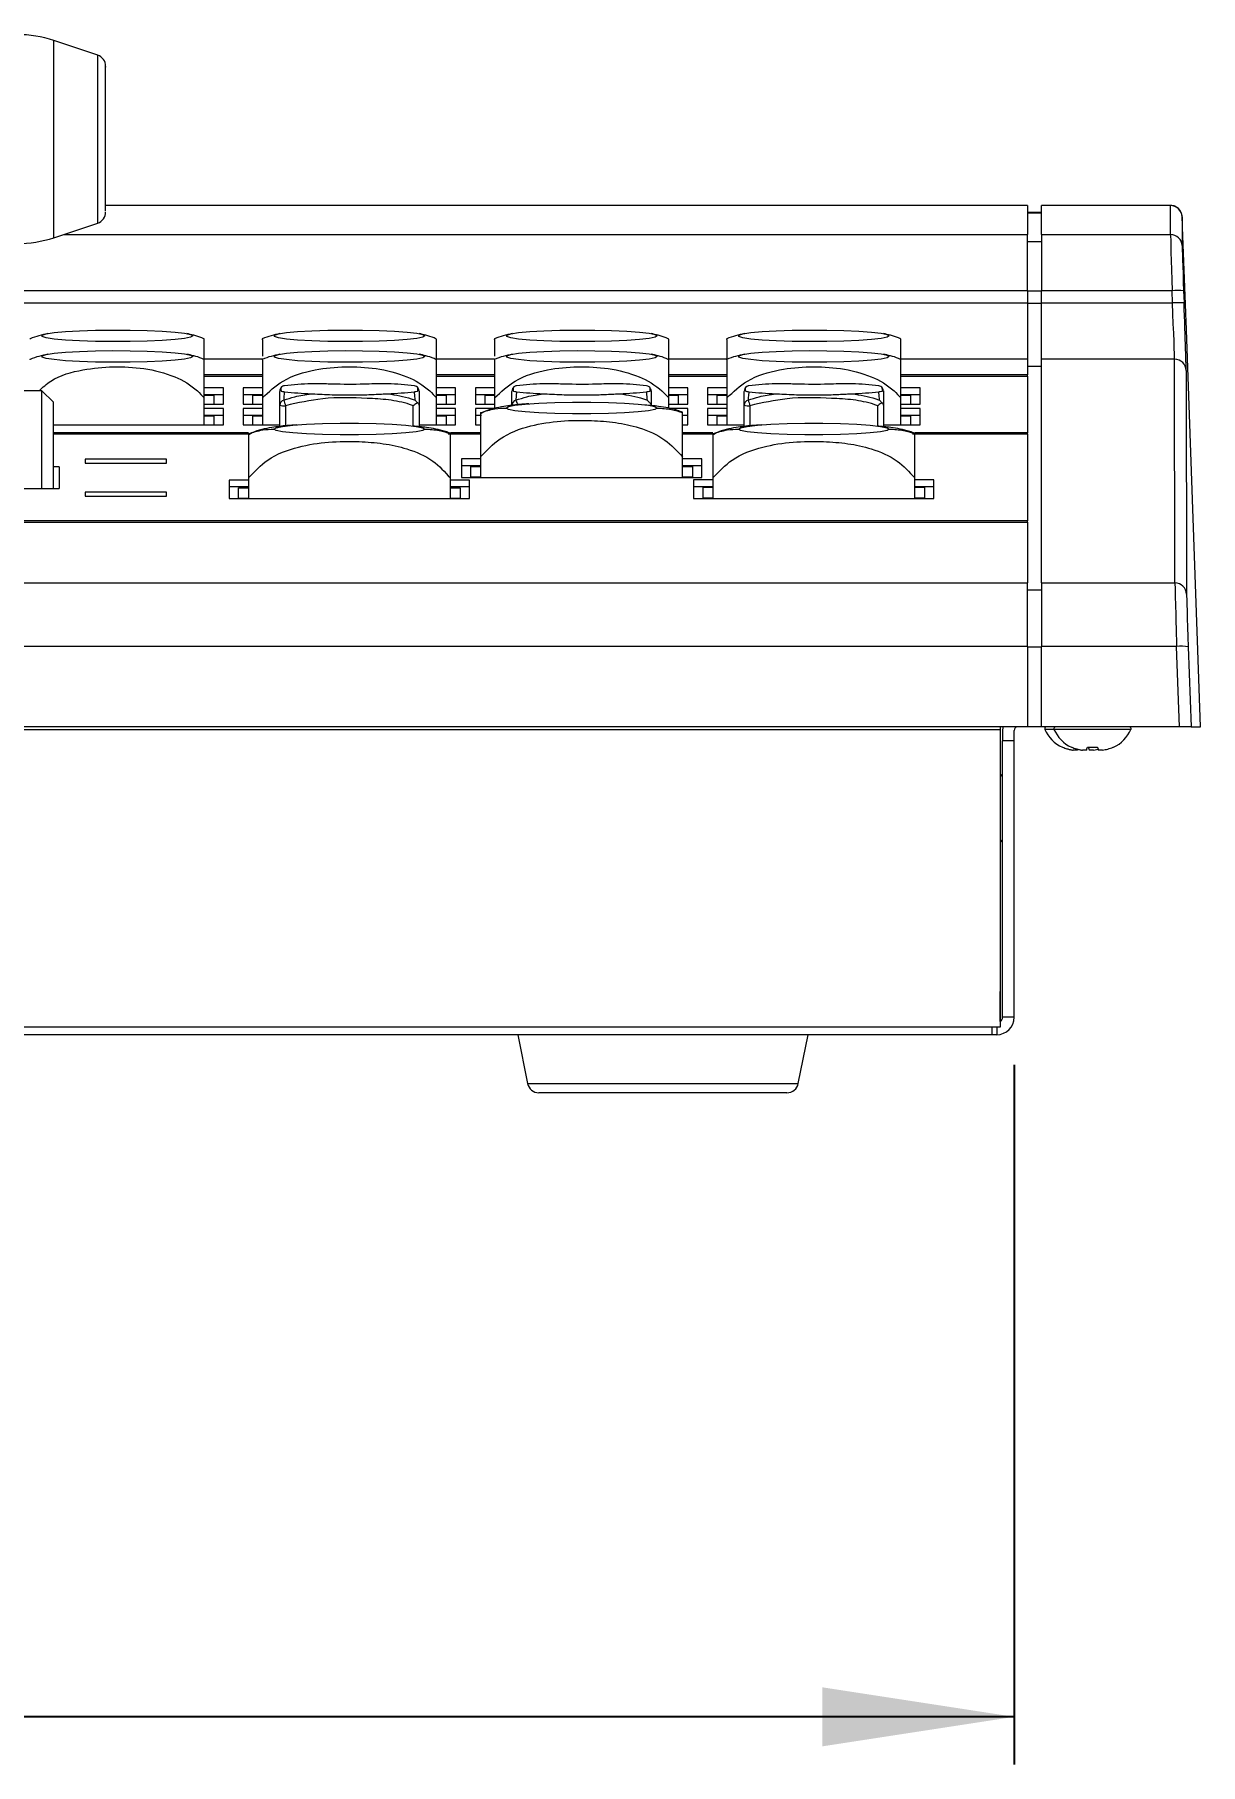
# Model space of a CAD drawing. Header units: millimetres. Extents: x 34 to 261, y 11 to 208.
# Drawn here: x 100.77 to 120.85, y 10.83 to 40.62 of the extents above; entities that cross this region are included whole.
import ezdxf

# ---------------------------------------------------------------- set-up
doc = ezdxf.new("R2010")
doc.units = ezdxf.units.MM
doc.styles.add('SLDTEXTSTYLE0', font='TXT', dxfattribs={"width": 0.75})
doc.dimstyles.new('SLDDIMSTYLE1', dxfattribs={"dimtxt": 3.96875, "dimasz": 3.302, "dimexe": 0, "dimexo": 0.0625, "dimgap": 0.992188, "dimtad": 1, "dimlfac": 5, "dimrnd": 1e-09, "dimzin": 4, "dimdsep": 46, "dimtxsty": 'SLDTEXTSTYLE0', "dimsah": 1, "dimcen": 0.09, "dimadec": 0, "dimazin": 1, "dimtfac": 1, "dimtofl": 0, "dimtmove": 0, "dimatfit": 3, "dimfxl": 1, "dimfrac": 2, "dimtolj": 1, "dimtzin": 12, "dimarcsym": 0})

# ---------------------------------------------------------------- blocks, each defined once
blk = doc.blocks.new('_D_1')
for p, q in [((37.543, 22.878), (37.543, 10.832)), ((117.643, 22.878), (117.643, 10.832)), ((117.643, 11.651), (37.543, 11.651))]:
    blk.add_line(p, q)
for points in [[(37.543, 11.651), (40.845, 11.143), (40.845, 12.159)], [(117.643, 11.651), (114.341, 12.159), (114.341, 11.143)]]:
    blk.add_solid(points)
at = {"insert": (69.453, 16.767), "char_height": 3.9688, "attachment_point": 1, "style": 'SLDTEXTSTYLE0'}
blk.add_mtext('400.50', dxfattribs=at)

msp = doc.modelspace()

# ---------------------------------------------------------------- linework, layer by layer
at = {"color": 7, "linetype": 'Continuous', "lineweight": 15}
for p, q in [((101.8552, 40.2648), (101.0998, 40.5166)), ((117.8719, 37.6777), (101.9919, 37.6777)), ((117.8719, 37.6747), (117.8719, 37.6777)), ((117.8719, 37.6747), (117.8719, 37.1773)), ((118.1119, 37.5542), (117.8719, 37.5542)), ((117.8719, 37.5513), (118.1119, 37.5513)), ((120.3363, 37.6777), (118.1119, 37.6777)), ((118.1119, 37.6777), (118.1119, 37.6747)), ((120.3363, 37.6747), (118.1119, 37.6747)), ((118.1119, 37.1773), (118.1119, 37.6747)), ((120.3369, 37.1773), (120.3363, 37.6747)), ((101.0998, 37.1218), (101.8552, 37.3736)), ((120.5361, 37.4823), (120.5368, 36.9849)), ((120.6001, 35.8252), (120.544, 37.2989)), ((117.8719, 36.2077), (117.8719, 37.1773)), ((117.8719, 37.0577), (118.1119, 37.0577)), ((118.1119, 37.1773), (120.3369, 37.1773)), ((118.1119, 37.1773), (118.1119, 36.2077)), ((117.8719, 36.2077), (117.8719, 35.9976)), ((117.8719, 36.2044), (118.1119, 36.2044)), ((120.3621, 36.2077), (118.1119, 36.2077)), ((118.1119, 35.9976), (118.1119, 36.2077)), ((120.3694, 35.9976), (120.3621, 36.2077)), ((120.562, 36.2092), (120.5693, 35.9991)), ((117.8719, 35.9976), (117.8719, 35.028)), ((117.8719, 35.9943), (118.1119, 35.9943)), ((118.1119, 35.9976), (120.3694, 35.9976)), ((118.1119, 35.028), (118.1119, 35.9976)), ((120.8048, 30.0199), (120.6048, 35.696)), ((117.8719, 35.028), (117.8719, 34.7587)), ((117.8719, 34.9084), (118.1119, 34.9084)), ((120.4072, 35.028), (118.1119, 35.028)), ((118.1119, 31.1761), (118.1119, 35.028)), ((120.4125, 31.1761), (120.4072, 35.028)), ((104.6919, 34.7587), (103.6919, 34.7587)), ((103.6919, 34.7402), (104.6919, 34.7402)), ((108.6919, 34.7587), (107.6919, 34.7587)), ((107.6919, 34.7402), (108.6919, 34.7402)), ((112.6919, 34.7587), (111.6919, 34.7587)), ((111.6919, 34.7402), (112.6919, 34.7402)), ((117.8719, 34.7587), (115.6919, 34.7587)), ((115.6919, 34.7402), (117.8719, 34.7402)), ((117.8719, 34.7402), (117.8719, 34.7587)), ((117.8719, 34.7402), (117.8719, 33.7634)), ((120.6071, 34.8356), (120.6123, 30.9836)), ((100.8919, 34.487), (100.0388, 34.487)), ((101.0919, 34.287), (100.8919, 34.487)), ((100.8919, 32.8046), (100.8919, 34.487)), ((101.0919, 32.8046), (101.0919, 34.287)), ((104.0219, 34.5363), (103.6919, 34.5363)), ((104.0219, 34.4167), (103.6919, 34.4167)), ((103.8619, 34.4043), (103.6919, 34.4043)), ((103.6919, 33.8985), (103.6919, 34.3629)), ((103.8619, 34.2537), (103.8619, 34.4043)), ((104.0219, 34.2537), (104.0219, 34.5363)), ((104.3619, 34.5363), (104.3619, 34.2537)), ((104.6919, 34.5363), (104.3619, 34.5363)), ((104.6919, 34.4167), (104.3619, 34.4167)), ((104.5219, 34.4043), (104.5219, 34.2537)), ((104.6919, 34.4043), (104.5219, 34.4043)), ((104.6919, 34.3629), (104.6919, 33.8985)), ((108.0219, 34.5363), (107.6919, 34.5363)), ((108.0219, 34.4167), (107.6919, 34.4167)), ((107.8619, 34.4043), (107.6919, 34.4043)), ((107.6919, 33.8985), (107.6919, 34.3629)), ((107.8619, 34.2537), (107.8619, 34.4043)), ((108.0219, 34.2537), (108.0219, 34.5363)), ((108.3619, 34.5363), (108.3619, 34.2537)), ((108.6919, 34.5363), (108.3619, 34.5363)), ((108.6919, 34.4167), (108.3619, 34.4167)), ((108.6919, 34.4043), (108.5219, 34.4043)), ((108.5219, 34.4043), (108.5219, 34.2537)), ((108.6919, 34.3629), (108.6919, 34.1712)), ((112.0219, 34.5363), (111.6919, 34.5363)), ((112.0219, 34.4167), (111.6919, 34.4167)), ((111.8619, 34.4043), (111.6919, 34.4043)), ((111.6919, 34.1869), (111.6919, 34.3629)), ((111.8619, 34.2537), (111.8619, 34.4043)), ((112.0219, 34.2537), (112.0219, 34.5363)), ((112.3619, 34.5363), (112.3619, 34.2537)), ((112.6919, 34.5363), (112.3619, 34.5363)), ((112.6919, 34.4167), (112.3619, 34.4167)), ((112.6919, 34.4043), (112.5219, 34.4043)), ((112.5219, 34.4043), (112.5219, 34.2537)), ((112.6919, 34.3629), (112.6919, 33.8985)), ((116.0219, 34.5363), (115.6919, 34.5363)), ((116.0219, 34.4167), (115.6919, 34.4167)), ((115.8619, 34.4043), (115.6919, 34.4043)), ((115.6919, 33.8985), (115.6919, 34.3629)), ((115.8619, 34.2537), (115.8619, 34.4043)), ((116.0219, 34.2537), (116.0219, 34.5363)), ((103.6919, 34.2537), (104.0219, 34.2537)), ((104.0219, 34.1811), (103.6919, 34.1811)), ((104.0219, 34.0615), (103.6919, 34.0615)), ((103.8619, 34.0491), (103.6919, 34.0491)), ((103.8619, 33.8985), (103.8619, 34.0491)), ((104.0219, 33.8985), (104.0219, 34.1811)), ((104.3619, 34.2537), (104.6919, 34.2537)), ((104.3619, 34.1811), (104.3619, 33.8985)), ((104.6919, 34.1811), (104.3619, 34.1811)), ((104.6919, 34.0615), (104.3619, 34.0615)), ((104.5219, 34.0491), (104.5219, 33.8985)), ((104.6919, 34.0491), (104.5219, 34.0491)), ((104.9919, 33.8704), (104.9919, 34.2367)), ((107.3919, 34.2367), (107.3919, 33.8667)), ((107.6919, 34.2537), (108.0219, 34.2537)), ((108.0219, 34.1811), (107.6919, 34.1811)), ((108.0219, 34.0615), (107.6919, 34.0615)), ((107.8619, 34.0491), (107.6919, 34.0491)), ((107.8619, 33.8985), (107.8619, 34.0491)), ((108.0219, 33.8985), (108.0219, 34.1811)), ((108.3619, 34.2537), (108.6919, 34.2537)), ((108.3619, 34.1811), (108.3619, 33.8985)), ((108.6919, 34.1811), (108.3619, 34.1811)), ((108.4677, 34.0615), (108.3619, 34.0615)), ((111.6919, 34.2537), (112.0219, 34.2537)), ((112.0219, 34.1811), (111.7143, 34.1811)), ((112.0219, 34.0615), (111.9319, 34.0615)), ((112.0219, 33.8985), (112.0219, 34.1811)), ((112.3619, 34.2537), (112.6919, 34.2537)), ((112.3619, 34.1811), (112.3619, 33.8985)), ((112.6919, 34.1811), (112.3619, 34.1811)), ((112.6919, 34.0615), (112.3619, 34.0615)), ((112.5219, 34.0491), (112.5219, 33.8985)), ((112.6919, 34.0491), (112.5219, 34.0491)), ((112.9919, 33.8704), (112.9919, 34.2367)), ((115.3919, 34.2367), (115.3919, 33.8667)), ((115.6919, 34.2537), (116.0219, 34.2537)), ((116.0219, 34.1811), (115.6919, 34.1811)), ((116.0219, 34.0615), (115.6919, 34.0615)), ((115.8619, 34.0491), (115.6919, 34.0491)), ((115.8619, 33.8985), (115.8619, 34.0491)), ((116.0219, 33.8985), (116.0219, 34.1811)), ((101.0919, 33.8985), (104.0219, 33.8985)), ((104.4519, 33.7634), (101.0919, 33.7634)), ((101.0919, 33.7449), (104.4869, 33.7449)), ((104.3619, 33.8985), (104.9919, 33.8985)), ((107.3919, 33.8985), (108.0219, 33.8985)), ((107.8919, 33.7449), (108.4519, 33.7449)), ((108.4519, 33.7634), (107.9319, 33.7634)), ((108.3619, 33.8985), (108.4519, 33.8985)), ((111.9319, 33.8985), (112.0219, 33.8985)), ((112.4519, 33.7634), (111.9319, 33.7634)), ((111.9319, 33.7449), (112.4869, 33.7449)), ((112.3619, 33.8985), (112.9919, 33.8985)), ((115.3919, 33.8985), (116.0219, 33.8985)), ((115.8919, 33.7449), (117.8719, 33.7449)), ((117.8719, 33.7634), (115.9319, 33.7634)), ((117.8719, 33.7449), (117.8719, 33.7634)), ((117.8719, 33.7449), (117.8719, 32.2438)), ((101.1919, 33.1748), (101.0919, 33.1748)), ((101.1919, 33.1748), (101.1919, 32.8046)), ((103.0419, 33.3087), (101.6419, 33.3087)), ((101.6419, 33.3087), (101.6419, 33.2384)), ((101.6419, 33.2384), (103.0419, 33.2384)), ((103.0419, 33.2384), (103.0419, 33.3087)), ((108.4519, 33.314), (108.1219, 33.314)), ((108.1219, 33.314), (108.1219, 32.9943)), ((108.4519, 33.1944), (108.1219, 33.1944)), ((108.2819, 32.9943), (108.2819, 33.182)), ((108.2819, 33.182), (108.4519, 33.182)), ((108.4519, 33.347), (108.4519, 32.9943)), ((111.9319, 32.9943), (111.9319, 33.347)), ((112.2619, 33.314), (111.9319, 33.314)), ((112.2619, 33.1944), (111.9319, 33.1944)), ((111.9319, 33.182), (112.1019, 33.182)), ((112.1019, 33.182), (112.1019, 32.9943)), ((112.2619, 32.9943), (112.2619, 33.314)), ((100.4782, 32.8046), (101.1919, 32.8046)), ((104.4519, 32.9488), (104.1219, 32.9488)), ((104.1219, 32.9488), (104.1219, 32.6291)), ((104.4519, 32.8291), (104.1219, 32.8291)), ((104.2819, 32.6291), (104.2819, 32.8168)), ((104.2819, 32.8168), (104.4519, 32.8168)), ((104.4519, 32.9841), (104.4519, 32.6291)), ((107.9319, 32.6291), (107.9319, 32.9841)), ((108.2619, 32.9488), (107.9319, 32.9488)), ((108.2619, 32.8291), (107.9319, 32.8291)), ((107.9319, 32.8168), (108.1019, 32.8168)), ((108.1019, 32.8168), (108.1019, 32.6291)), ((108.1219, 32.9943), (112.2619, 32.9943)), ((108.2619, 32.6291), (108.2619, 32.9488)), ((108.2819, 33.0025), (108.4519, 33.0025)), ((111.9319, 33.0025), (112.1019, 33.0025)), ((112.1219, 32.9511), (112.1219, 32.6314)), ((112.4519, 32.9511), (112.1219, 32.9511)), ((112.4519, 32.8315), (112.1219, 32.8315)), ((112.4519, 32.8191), (112.2819, 32.8191)), ((112.2819, 32.8191), (112.2819, 32.6314)), ((112.4519, 32.9841), (112.4519, 32.6314)), ((115.9319, 32.6314), (115.9319, 32.9841)), ((116.2619, 32.9511), (115.9319, 32.9511)), ((116.2619, 32.8315), (115.9319, 32.8315)), ((116.1019, 32.8191), (115.9319, 32.8191)), ((116.1019, 32.6314), (116.1019, 32.8191)), ((116.2619, 32.6314), (116.2619, 32.9511)), ((103.0419, 32.7391), (101.6419, 32.7391)), ((101.6419, 32.7391), (101.6419, 32.6689)), ((101.6419, 32.6689), (103.0419, 32.6689)), ((103.0419, 32.6689), (103.0419, 32.7391)), ((104.1219, 32.6291), (108.2619, 32.6291)), ((104.2819, 32.6373), (104.4519, 32.6373)), ((107.9319, 32.6373), (108.1019, 32.6373)), ((112.1219, 32.6314), (116.2619, 32.6314)), ((112.2819, 32.6396), (112.4519, 32.6396)), ((115.9319, 32.6396), (116.1019, 32.6396)), ((37.3119, 32.2253), (117.8719, 32.2253)), ((117.8719, 32.2438), (90.0319, 32.2438)), ((117.8719, 32.2253), (117.8719, 32.2438)), ((117.8719, 32.2253), (117.8719, 31.1761)), ((37.3119, 31.1761), (117.8719, 31.1761)), ((117.8719, 30.0842), (117.8719, 31.1761)), ((117.8719, 31.0564), (118.1119, 31.0564)), ((118.1119, 31.1761), (120.4125, 31.1761)), ((118.1119, 31.1761), (118.1119, 30.0842)), ((117.8719, 30.0842), (37.3119, 30.0842)), ((117.8719, 30.0842), (117.8719, 28.6975)), ((117.8719, 30.0738), (118.1119, 30.0738)), ((118.1119, 28.6975), (118.1119, 30.0842)), ((120.4418, 30.0842), (118.1119, 30.0842)), ((120.49, 28.6975), (120.4418, 30.0842)), ((120.6417, 30.0738), (120.6895, 28.6975)), ((120.8512, 28.6975), (120.8048, 30.0199)), ((117.8719, 28.6975), (37.3119, 28.6975)), ((117.4028, 28.6973), (37.7828, 28.6973)), ((117.4028, 28.6973), (117.4028, 28.6975)), ((117.4028, 28.6973), (117.4028, 28.6547)), ((117.4028, 28.6547), (117.4028, 23.5255)), ((117.4428, 28.6375), (117.4428, 28.4586)), ((117.6428, 28.4586), (117.6428, 28.6375)), ((118.1119, 28.6975), (117.8719, 28.6975)), ((120.49, 28.6975), (118.1119, 28.6975)), ((120.6895, 28.6975), (120.49, 28.6975)), ((120.6895, 28.6975), (120.8512, 28.6975)), ((117.6428, 28.4586), (117.4428, 28.4586)), ((117.4428, 23.6975), (117.4428, 28.4586)), ((117.6428, 23.6975), (117.6428, 28.4586)), ((119.0077, 28.2975), (119.0891, 28.3142)), ((118.7345, 28.2975), (118.6613, 28.2975)), ((118.8919, 28.2975), (118.8187, 28.2975)), ((119.0077, 28.2975), (118.9345, 28.2975)), ((119.1651, 28.2975), (119.0919, 28.2975)), ((117.4032, 24.1412), (117.4028, 24.1412)), ((117.4032, 23.6268), (117.4032, 24.1412)), ((117.6428, 23.6975), (117.4428, 23.6975)), ((117.2569, 23.5255), (37.9286, 23.5255)), ((117.2569, 23.3975), (37.9286, 23.3975)), ((109.0928, 23.3975), (109.2606, 22.5583)), ((113.9249, 22.5583), (114.0928, 23.3975)), ((117.4028, 23.5255), (117.2569, 23.5255)), ((117.2569, 23.5255), (117.2569, 23.3975)), ((117.3428, 23.3975), (117.2569, 23.3975)), ((111.5928, 22.3975), (109.4567, 22.3975)), ((113.7288, 22.3975), (111.5928, 22.3975))]:
    msp.add_line(p, q, dxfattribs=at)
at = {"color": 8, "linetype": 'Continuous', "lineweight": 15}
for p, q in [((101.0998, 37.1218), (101.0998, 40.5166)), ((101.8552, 37.3736), (101.8552, 40.2648)), ((117.8719, 37.6747), (101.9919, 37.6747)), ((101.2663, 37.1773), (117.8719, 37.1773)), ((117.8719, 36.2077), (97.3919, 36.2077)), ((97.3919, 35.9976), (117.8719, 35.9976)), ((104.6919, 35.028), (103.6919, 35.028)), ((108.6919, 35.028), (107.6919, 35.028)), ((112.6919, 35.028), (111.6919, 35.028)), ((117.8719, 35.028), (115.6919, 35.028)), ((105.0919, 34.229), (105.0919, 33.8835)), ((107.2919, 33.8795), (107.2919, 34.229)), ((113.0919, 34.229), (113.0919, 33.8835)), ((115.2919, 33.8795), (115.2919, 34.229)), ((78.2551, 28.6547), (117.4028, 28.6547)), ((118.3284, 28.6556), (118.1709, 28.6556)), ((119.6555, 28.6556), (118.3284, 28.6556)), ((117.4032, 23.6268), (117.4028, 23.6268)), ((117.3428, 23.5255), (117.3428, 23.3975)), ((109.2606, 22.5583), (113.9249, 22.5583))]:
    msp.add_line(p, q, dxfattribs=at)
at = {"color": 7, "linetype": 'Continuous', "lineweight": 15, "flags": 128}
for points in [[(103.4919, 35.4321), (103.4569, 35.4089), (103.3536, 35.387), (103.1878, 35.3676), (102.9682, 35.3516), (102.7068, 35.3399), (102.4177, 35.3332), (102.1163, 35.3319), (101.8191, 35.3359), (101.5419, 35.3452), (101.2998, 35.3591), (101.1058, 35.3769), (100.9703, 35.3978), (100.9007, 35.4204), (100.9007, 35.4438), (100.9703, 35.4664), (101.1058, 35.4873), (101.2998, 35.5051), (101.5419, 35.519), (101.8191, 35.5283), (102.1163, 35.5323), (102.4177, 35.531), (102.7068, 35.5243), (102.9682, 35.5126), (103.1878, 35.4966), (103.3536, 35.4771), (103.4569, 35.4552), (103.4919, 35.4321)], [(107.4919, 35.4321), (107.4569, 35.4089), (107.3536, 35.387), (107.1878, 35.3676), (106.9682, 35.3516), (106.7068, 35.3399), (106.4177, 35.3332), (106.1163, 35.3319), (105.8191, 35.3359), (105.5419, 35.3452), (105.2998, 35.3591), (105.1058, 35.3769), (104.9703, 35.3978), (104.9007, 35.4204), (104.9007, 35.4438), (104.9703, 35.4664), (105.1058, 35.4873), (105.2998, 35.5051), (105.5419, 35.519), (105.8191, 35.5283), (106.1163, 35.5323), (106.4177, 35.531), (106.7068, 35.5243), (106.9682, 35.5126), (107.1878, 35.4966), (107.3536, 35.4771), (107.4569, 35.4552), (107.4919, 35.4321)], [(111.4919, 35.4321), (111.4569, 35.4089), (111.3536, 35.387), (111.1878, 35.3676), (110.9682, 35.3516), (110.7068, 35.3399), (110.4177, 35.3332), (110.1163, 35.3319), (109.8191, 35.3359), (109.5419, 35.3452), (109.2998, 35.3591), (109.1058, 35.3769), (108.9703, 35.3978), (108.9007, 35.4204), (108.9007, 35.4438), (108.9703, 35.4664), (109.1058, 35.4873), (109.2998, 35.5051), (109.5419, 35.519), (109.8191, 35.5283), (110.1163, 35.5323), (110.4177, 35.531), (110.7068, 35.5243), (110.9682, 35.5126), (111.1878, 35.4966), (111.3536, 35.4771), (111.4569, 35.4552), (111.4919, 35.4321)], [(115.4919, 35.4321), (115.4569, 35.4089), (115.3536, 35.387), (115.1878, 35.3676), (114.9682, 35.3516), (114.7068, 35.3399), (114.4177, 35.3332), (114.1163, 35.3319), (113.8191, 35.3359), (113.5419, 35.3452), (113.2998, 35.3591), (113.1058, 35.3769), (112.9703, 35.3978), (112.9007, 35.4204), (112.9007, 35.4438), (112.9703, 35.4664), (113.1058, 35.4873), (113.2998, 35.5051), (113.5419, 35.519), (113.8191, 35.5283), (114.1163, 35.5323), (114.4177, 35.531), (114.7068, 35.5243), (114.9682, 35.5126), (115.1878, 35.4966), (115.3536, 35.4771), (115.4569, 35.4552), (115.4919, 35.4321)], [(103.4919, 35.0769), (103.4569, 35.0538), (103.3536, 35.0319), (103.1878, 35.0124), (102.9682, 34.9964), (102.7068, 34.9847), (102.4177, 34.9781), (102.1163, 34.9767), (101.8191, 34.9807), (101.5419, 34.99), (101.2998, 35.0039), (101.1058, 35.0218), (100.9703, 35.0426), (100.9007, 35.0653), (100.9007, 35.0886), (100.9703, 35.1112), (101.1058, 35.1321), (101.2998, 35.1499), (101.5419, 35.1638), (101.8191, 35.1731), (102.1163, 35.1771), (102.4177, 35.1758), (102.7068, 35.1691), (102.9682, 35.1574), (103.1878, 35.1414), (103.3536, 35.122), (103.4569, 35.1001), (103.4919, 35.0769)], [(107.4919, 35.0769), (107.4569, 35.0538), (107.3536, 35.0319), (107.1878, 35.0124), (106.9682, 34.9964), (106.7068, 34.9847), (106.4177, 34.9781), (106.1163, 34.9767), (105.8191, 34.9807), (105.5419, 34.99), (105.2998, 35.0039), (105.1058, 35.0218), (104.9703, 35.0426), (104.9007, 35.0653), (104.9007, 35.0886), (104.9703, 35.1112), (105.1058, 35.1321), (105.2998, 35.1499), (105.5419, 35.1638), (105.8191, 35.1731), (106.1163, 35.1771), (106.4177, 35.1758), (106.7068, 35.1691), (106.9682, 35.1574), (107.1878, 35.1414), (107.3536, 35.122), (107.4569, 35.1001), (107.4919, 35.0769)], [(111.4919, 35.0769), (111.4569, 35.0538), (111.3536, 35.0319), (111.1878, 35.0124), (110.9682, 34.9964), (110.7068, 34.9847), (110.4177, 34.9781), (110.1163, 34.9767), (109.8191, 34.9807), (109.5419, 34.99), (109.2998, 35.0039), (109.1058, 35.0218), (108.9703, 35.0426), (108.9007, 35.0653), (108.9007, 35.0886), (108.9703, 35.1112), (109.1058, 35.1321), (109.2998, 35.1499), (109.5419, 35.1638), (109.8191, 35.1731), (110.1163, 35.1771), (110.4177, 35.1758), (110.7068, 35.1691), (110.9682, 35.1574), (111.1878, 35.1414), (111.3536, 35.122), (111.4569, 35.1001), (111.4919, 35.0769)], [(115.4919, 35.0769), (115.4569, 35.0538), (115.3536, 35.0319), (115.1878, 35.0124), (114.9682, 34.9964), (114.7068, 34.9847), (114.4177, 34.9781), (114.1163, 34.9767), (113.8191, 34.9807), (113.5419, 34.99), (113.2998, 35.0039), (113.1058, 35.0218), (112.9703, 35.0426), (112.9007, 35.0653), (112.9007, 35.0886), (112.9703, 35.1112), (113.1058, 35.1321), (113.2998, 35.1499), (113.5419, 35.1638), (113.8191, 35.1731), (114.1163, 35.1771), (114.4177, 35.1758), (114.7068, 35.1691), (114.9682, 35.1574), (115.1878, 35.1414), (115.3536, 35.122), (115.4569, 35.1001), (115.4919, 35.0769)], [(108.8919, 34.1889), (108.9297, 34.213), (109.0408, 34.2356), (109.2189, 34.2555), (109.4534, 34.2716), (109.7309, 34.2828), (110.0352, 34.2886), (110.3486, 34.2886), (110.6529, 34.2828), (110.9304, 34.2716), (111.165, 34.2555), (111.343, 34.2356), (111.4542, 34.213), (111.4919, 34.1889)], [(111.4919, 34.1889), (111.4542, 34.1649), (111.343, 34.1423), (111.165, 34.1224), (110.9304, 34.1063), (110.6529, 34.0951), (110.3486, 34.0893), (110.0352, 34.0893), (109.7309, 34.0951), (109.4534, 34.1063), (109.2189, 34.1224), (109.0408, 34.1423), (108.9297, 34.1649), (108.8919, 34.1889)], [(104.8919, 33.826), (104.9297, 33.8501), (105.0408, 33.8727), (105.2189, 33.8926), (105.4534, 33.9086), (105.7309, 33.9199), (106.0352, 33.9257), (106.3486, 33.9257), (106.6529, 33.9199), (106.9304, 33.9086), (107.165, 33.8926), (107.343, 33.8727), (107.4542, 33.8501), (107.4919, 33.826)], [(107.4919, 33.826), (107.4542, 33.802), (107.343, 33.7794), (107.165, 33.7595), (106.9304, 33.7434), (106.6529, 33.7322), (106.3486, 33.7264), (106.0352, 33.7264), (105.7309, 33.7322), (105.4534, 33.7434), (105.2189, 33.7595), (105.0408, 33.7794), (104.9297, 33.802), (104.8919, 33.826)], [(112.8919, 33.826), (112.9297, 33.8501), (113.0408, 33.8727), (113.2189, 33.8926), (113.4534, 33.9086), (113.7309, 33.9199), (114.0352, 33.9257), (114.3486, 33.9257), (114.6529, 33.9199), (114.9304, 33.9086), (115.165, 33.8926), (115.343, 33.8727), (115.4542, 33.8501), (115.4919, 33.826)], [(115.4919, 33.826), (115.4542, 33.802), (115.343, 33.7794), (115.165, 33.7595), (114.9304, 33.7434), (114.6529, 33.7322), (114.3486, 33.7264), (114.0352, 33.7264), (113.7309, 33.7322), (113.4534, 33.7434), (113.2189, 33.7595), (113.0408, 33.7794), (112.9297, 33.802), (112.8919, 33.826)], [(117.4498, 28.6975), (117.4478, 28.6883), (117.4428, 28.6375)]]:
    msp.add_lwpolyline(points, dxfattribs=at)
at = {"color": 7, "linetype": 'Continuous', "lineweight": 15}
for centre, radius, start, end in [((100.4674, 38.6192), 2, 71.56505, 90), ((101.7919, 40.075), 0.2, 0, 71.56505), ((101.7919, 37.5633), 0.2, 288.43495, 0), ((120.3365, 37.4749), 0.1997, 2.09515, 90.08206), ((100.4674, 39.0192), 2, 270, 288.43495), ((120.3372, 36.9776), 0.1997, 2.09515, 90.08206), ((120.4758, 34.3734), 1.8378, 87.31119, 93.54585), ((120.4831, 34.1633), 1.8378, 87.31119, 93.54585), ((120.4075, 34.8283), 0.1997, 2.09515, 90.08206), ((105.0919, 34.4764), 0.1, 123.86988, 180.0543), ((105.7495, 28.7911), 5.8204, 92.14986, 96.68074), ((106.6344, 28.7911), 5.8204, 83.31926, 87.85014), ((107.2919, 34.4764), 0.1, 359.94569, 54.0347), ((109.0919, 34.4764), 0.1, 123.86988, 180.0543), ((109.7495, 28.7911), 5.8204, 92.14986, 96.68074), ((110.6344, 28.7911), 5.8204, 83.31926, 87.85014), ((111.2919, 34.4764), 0.1, 359.94569, 54.0347), ((113.0919, 34.4764), 0.1, 123.86988, 180.0543), ((113.7495, 28.7911), 5.8204, 92.14986, 96.68074), ((114.6344, 28.7911), 5.8204, 83.31926, 87.85014), ((115.2919, 34.4764), 0.1, 359.94569, 54.0347), ((105.084, 34.234), 0.0922, 105.45867, 178.29493), ((106.991, 34.9386), 2.0273, 197.68149, 200.48681), ((105.7495, 40.2508), 5.8204, 263.31926, 267.85014), ((106.6344, 40.2508), 5.8204, 272.14986, 276.68074), ((109.084, 34.234), 0.0922, 105.45867, 178.29493), ((109.7495, 40.2508), 5.8204, 263.31926, 267.85014), ((110.6344, 40.2508), 5.8204, 272.14986, 276.68074), ((113.084, 34.234), 0.0922, 105.45867, 178.29493), ((114.991, 34.9386), 2.0273, 197.68149, 200.48681), ((113.7495, 40.2508), 5.8204, 263.31926, 267.85014), ((114.6344, 40.2508), 5.8204, 272.14986, 276.68074), ((105.0671, 34.5586), 0.3305, 256.85715, 274.31225), ((113.0671, 34.5586), 0.3305, 256.85715, 274.31225), ((120.4127, 30.9763), 0.1997, 2.09515, 90.08206), ((120.5114, 29.498), 0.5903, 77.24637, 96.76729), ((117.7028, 28.6375), 0.06, 90, 180), ((118.1985, 28.6675), 0.03, 90, 203.50805), ((118.7282, 28.898), 0.6077, 203.50805, 245.25107), ((118.3559, 28.6675), 0.03, 90, 203.50805), ((118.8856, 28.898), 0.6077, 203.50805, 245.25107), ((119.0982, 28.898), 0.6077, 294.76082, 336.49195), ((119.628, 28.6675), 0.03, 336.49195, 90), ((117.3428, 27.9175), 0.1, 306.8699, 0), ((117.3428, 26.6775), 0.1, 0, 53.1301), ((117.3428, 23.6975), 0.3, 270, 360), ((117.3428, 23.6975), 0.1, 307.92191, 360), ((109.4567, 22.5975), 0.2, 191.30993, 270), ((113.7288, 22.5975), 0.2, 270, 348.69007)]:
    msp.add_arc(centre, radius, start, end, dxfattribs=at)
at = {"color": 8, "linetype": 'Continuous', "lineweight": 15}
msp.add_arc((110.874, 34.9001), 1.9041, 197.64762, 200.22275, dxfattribs=at)
msp.add_ellipse((120.3643, 36.6777), major_axis=(-0.0279, 1), ratio=0.0020772, start_param=0.0004037, end_param=0.0772334, dxfattribs=at)
at = {"color": 7, "linetype": 'Continuous', "lineweight": 15}
for centre, major_axis, ratio, start_param, end_param in [((120.5642, 36.6846), (-0.0279, 0.8), 0.0025953, 5.5876841, 6.3603861), ((120.365, 36.1803), (-0.0279, 1), 0.0020772, 0.0772334, 1.5433099), ((120.5648, 36.1873), (-0.0279, 0.8), 0.0025953, 0.0772008, 1.5432773), ((120.3652, 36.025), (-0.0419, 1), 0.0031127, 3.2187536, 4.6848302), ((120.565, 36.032), (-0.0419, 1.2), 0.0025953, 3.2187934, 4.68487), ((120.6051, 35.6717), (-0.007, 0.2), 0.0025953, 4.8344714, 5.5876841), ((120.4475, 29.9797), (-0.0349, 1.2), 0.0021636, 0.0772284, 1.4834669), ((120.6474, 29.9866), (-0.0349, 1), 0.0025953, 0.0772008, 1.4834392)]:
    msp.add_ellipse(centre, major_axis=major_axis, ratio=ratio, start_param=start_param, end_param=end_param, dxfattribs=at)
for points, knots in [([(101.9919, 37.5777), (101.9919, 37.5821), (101.9919, 37.5894), (101.9919, 37.7126), (101.9919, 37.8581), (101.9919, 38.0462), (101.9919, 38.326), (101.9919, 38.7199), (101.9919, 39.1256), (101.9919, 39.429), (101.9919, 39.6415), (101.9919, 39.821), (101.9919, 39.9888), (101.9919, 40.0916), (101.9919, 40.0651), (101.9919, 40.0606)], [0, 0, 0, 0, 0.0953162, 0.1597681, 0.2255878, 0.2914075, 0.3558594, 0.4755878, 0.5953162, 0.6597681, 0.7255878, 0.7914075, 0.8558594, 0.9755878, 1, 1, 1, 1]), ([(120.544, 37.2995), (120.5431, 37.3232), (120.5404, 37.3925), (120.5378, 37.4565), (120.5366, 37.4811), (120.536, 37.491), (120.5354, 37.4977), (120.5345, 37.5057), (120.5311, 37.5262), (120.5201, 37.5612), (120.4926, 37.6072), (120.4458, 37.649), (120.3899, 37.6753), (120.3521, 37.6747), (120.3374, 37.6745)], [0, 0, 0, 0, 0.1414265, 0.4133865, 0.5805929, 0.6229875, 0.6403283, 0.6540045, 0.670923, 0.7227045, 0.7840942, 0.8639147, 0.9471912, 1, 1, 1, 1]), ([(100.9955, 35.4709), (100.9459, 35.4595), (100.851, 35.4378), (100.7398, 35.4038), (100.6879, 35.3769), (100.6863, 35.3761)], [0, 0, 0, 0, 0.5151386, 0.98522581, 1, 1, 1, 1]), ([(103.6929, 35.3762), (103.6787, 35.383), (103.617, 35.4124), (103.5111, 35.4439), (103.4301, 35.462), (103.3912, 35.4707)], [0, 0, 0, 0, 0.1347067, 0.5851286, 1, 1, 1, 1]), ([(104.9955, 35.4709), (104.9459, 35.4595), (104.851, 35.4378), (104.7398, 35.4038), (104.6879, 35.3769), (104.6863, 35.3761)], [0, 0, 0, 0, 0.5151386, 0.9852258, 1, 1, 1, 1]), ([(107.6929, 35.3762), (107.6787, 35.383), (107.617, 35.4124), (107.5111, 35.4439), (107.4301, 35.462), (107.3912, 35.4707)], [0, 0, 0, 0, 0.1347067, 0.5851286, 1, 1, 1, 1]), ([(108.9955, 35.4709), (108.9459, 35.4595), (108.851, 35.4378), (108.7398, 35.4038), (108.6879, 35.3769), (108.6863, 35.3761)], [0, 0, 0, 0, 0.5151386, 0.9852258, 1, 1, 1, 1]), ([(111.6929, 35.3762), (111.6787, 35.383), (111.617, 35.4124), (111.5111, 35.4439), (111.4301, 35.462), (111.3912, 35.4707)], [0, 0, 0, 0, 0.13470666, 0.58512858, 1, 1, 1, 1]), ([(112.9955, 35.4709), (112.9459, 35.4595), (112.851, 35.4378), (112.7398, 35.4038), (112.6879, 35.3769), (112.6863, 35.3761)], [0, 0, 0, 0, 0.5151386, 0.9852258, 1, 1, 1, 1]), ([(115.6929, 35.3762), (115.6787, 35.383), (115.617, 35.4124), (115.5111, 35.4439), (115.4301, 35.462), (115.3912, 35.4707)], [0, 0, 0, 0, 0.1347067, 0.5851286, 1, 1, 1, 1]), ([(103.6919, 34.7181), (103.6919, 34.8319), (103.6919, 35.0915), (103.6919, 35.2898), (103.6919, 35.3726), (103.6919, 35.3738), (103.6919, 35.3741)], [0, 0, 0, 0, 0.2401066, 0.547275, 0.8572079, 1, 1, 1, 1]), ([(104.6919, 35.3652), (104.6919, 35.3687), (104.6919, 35.3773), (104.6919, 35.3193), (104.6919, 35.2439), (104.6919, 35.1293), (104.6919, 35.0831)], [0, 0, 0, 0, 0.2029998, 0.4975189, 0.7970792, 1, 1, 1, 1]), ([(107.6919, 34.7181), (107.6919, 34.8319), (107.6919, 35.0915), (107.6919, 35.2898), (107.6919, 35.3726), (107.6919, 35.3738), (107.6919, 35.3741)], [0, 0, 0, 0, 0.2401066, 0.547275, 0.8572079, 1, 1, 1, 1]), ([(108.6919, 35.3652), (108.6919, 35.3687), (108.6919, 35.3773), (108.6919, 35.3193), (108.6919, 35.2439), (108.6919, 35.1293), (108.6919, 35.0831)], [0, 0, 0, 0, 0.2029998, 0.4975189, 0.7970792, 1, 1, 1, 1]), ([(111.6919, 34.7181), (111.6919, 34.8319), (111.6919, 35.0915), (111.6919, 35.2898), (111.6919, 35.3726), (111.6919, 35.3738), (111.6919, 35.3741)], [0, 0, 0, 0, 0.2401066, 0.547275, 0.8572079, 1, 1, 1, 1]), ([(112.6919, 35.3652), (112.6919, 35.3687), (112.6919, 35.3771), (112.6919, 35.3203), (112.6919, 35.2319), (112.6919, 35.0952), (112.6919, 35.028)], [0, 0, 0, 0, 0.1866846, 0.4575331, 0.7330176, 1, 1, 1, 1]), ([(115.6919, 35.028), (115.6919, 35.03), (115.6919, 35.1673), (115.6919, 35.2797), (115.6919, 35.3737), (115.6919, 35.374), (115.6919, 35.3741)], [0, 0, 0, 0, 0.00606497, 0.40783903, 0.81322893, 1, 1, 1, 1]), ([(100.9955, 35.1157), (100.9459, 35.1043), (100.851, 35.0826), (100.7398, 35.0486), (100.6879, 35.0217), (100.6863, 35.0209)], [0, 0, 0, 0, 0.5151386, 0.9852258, 1, 1, 1, 1]), ([(100.8451, 34.487), (100.9104, 34.5455), (101.1225, 34.7351), (101.583, 34.856), (102.1237, 34.9134), (102.6604, 34.8812), (103.1628, 34.7614), (103.5111, 34.558), (103.6538, 34.404), (103.6919, 34.3629)], [0, 0, 0, 0, 0.0848649, 0.2753852, 0.4459994, 0.6167461, 0.7954976, 0.9454443, 1, 1, 1, 1]), ([(103.6929, 35.021), (103.6787, 35.0278), (103.617, 35.0572), (103.5111, 35.0887), (103.4301, 35.1068), (103.3912, 35.1155)], [0, 0, 0, 0, 0.1347067, 0.5851286, 1, 1, 1, 1]), ([(103.6919, 34.3629), (103.6919, 34.4768), (103.6919, 34.7363), (103.6919, 34.9346), (103.6919, 35.0174), (103.6919, 35.0186), (103.6919, 35.019)], [0, 0, 0, 0, 0.2401066, 0.547275, 0.8572079, 1, 1, 1, 1]), ([(104.9955, 35.1157), (104.9459, 35.1043), (104.851, 35.0826), (104.7398, 35.0486), (104.6879, 35.0217), (104.6863, 35.0209)], [0, 0, 0, 0, 0.5151386, 0.98522581, 1, 1, 1, 1]), ([(104.6919, 35.01), (104.6919, 35.0134), (104.6919, 35.0216), (104.6919, 34.9673), (104.6919, 34.8602), (104.6919, 34.6705), (104.6919, 34.4551), (104.6919, 34.3629)], [0, 0, 0, 0, 0.140898, 0.3453177, 0.5532364, 0.8087244, 1, 1, 1, 1]), ([(104.6919, 34.3629), (104.805, 34.468), (105.0628, 34.7075), (105.5814, 34.8587), (106.1241, 34.9127), (106.6603, 34.8814), (107.1628, 34.7613), (107.5111, 34.558), (107.6538, 34.404), (107.6919, 34.3629)], [0, 0, 0, 0, 0.1399596, 0.3190099, 0.4793524, 0.6398194, 0.8078095, 0.9487288, 1, 1, 1, 1]), ([(107.6929, 35.021), (107.6787, 35.0278), (107.617, 35.0572), (107.5111, 35.0887), (107.4301, 35.1068), (107.3912, 35.1155)], [0, 0, 0, 0, 0.1347067, 0.5851286, 1, 1, 1, 1]), ([(107.6919, 34.3629), (107.6919, 34.4768), (107.6919, 34.7363), (107.6919, 34.9346), (107.6919, 35.0174), (107.6919, 35.0186), (107.6919, 35.019)], [0, 0, 0, 0, 0.2401066, 0.547275, 0.8572079, 1, 1, 1, 1]), ([(108.9955, 35.1157), (108.9459, 35.1043), (108.851, 35.0826), (108.7398, 35.0486), (108.6879, 35.0217), (108.6863, 35.0209)], [0, 0, 0, 0, 0.5151386, 0.9852258, 1, 1, 1, 1]), ([(108.6919, 35.01), (108.6919, 35.0134), (108.6919, 35.0216), (108.6919, 34.9673), (108.6919, 34.8602), (108.6919, 34.6705), (108.6919, 34.4551), (108.6919, 34.3629)], [0, 0, 0, 0, 0.140898, 0.3453177, 0.5532364, 0.8087244, 1, 1, 1, 1]), ([(108.6919, 34.3629), (108.805, 34.468), (109.0628, 34.7075), (109.5814, 34.8587), (110.1241, 34.9127), (110.6603, 34.8814), (111.1628, 34.7613), (111.5111, 34.558), (111.6538, 34.404), (111.6919, 34.3629)], [0, 0, 0, 0, 0.1399596, 0.3190099, 0.4793524, 0.6398194, 0.8078095, 0.9487288, 1, 1, 1, 1]), ([(111.6929, 35.021), (111.6787, 35.0278), (111.617, 35.0572), (111.5111, 35.0887), (111.4301, 35.1068), (111.3912, 35.1155)], [0, 0, 0, 0, 0.1347067, 0.5851286, 1, 1, 1, 1]), ([(111.6919, 34.3629), (111.6919, 34.4768), (111.6919, 34.7363), (111.6919, 34.9346), (111.6919, 35.0174), (111.6919, 35.0186), (111.6919, 35.019)], [0, 0, 0, 0, 0.2401066, 0.547275, 0.8572079, 1, 1, 1, 1]), ([(112.9955, 35.1157), (112.9459, 35.1043), (112.851, 35.0826), (112.7398, 35.0486), (112.6879, 35.0217), (112.6863, 35.0209)], [0, 0, 0, 0, 0.5151386, 0.9852258, 1, 1, 1, 1]), ([(112.6919, 35.01), (112.6919, 35.0134), (112.6919, 35.0216), (112.6919, 34.9673), (112.6919, 34.8602), (112.6919, 34.6705), (112.6919, 34.4551), (112.6919, 34.3629)], [0, 0, 0, 0, 0.140898, 0.3453177, 0.5532364, 0.8087244, 1, 1, 1, 1]), ([(112.6919, 34.3629), (112.805, 34.468), (113.0628, 34.7075), (113.5814, 34.8587), (114.1241, 34.9127), (114.6603, 34.8814), (115.1628, 34.7613), (115.5111, 34.558), (115.6538, 34.404), (115.6919, 34.3629)], [0, 0, 0, 0, 0.1399596, 0.3190099, 0.4793524, 0.6398194, 0.8078095, 0.9487288, 1, 1, 1, 1]), ([(115.6929, 35.021), (115.6787, 35.0278), (115.617, 35.0572), (115.5111, 35.0887), (115.4301, 35.1068), (115.3912, 35.1155)], [0, 0, 0, 0, 0.1347067, 0.5851286, 1, 1, 1, 1]), ([(115.6919, 34.3629), (115.6919, 34.4768), (115.6919, 34.7363), (115.6919, 34.9346), (115.6919, 35.0174), (115.6919, 35.0186), (115.6919, 35.019)], [0, 0, 0, 0, 0.2401066, 0.547275, 0.8572079, 1, 1, 1, 1]), ([(105.0724, 34.572), (105.0634, 34.5698), (105.0123, 34.5573), (105.0118, 34.5165), (105.0093, 34.4887), (105.0191, 34.4778), (105.06, 34.4718), (105.0724, 34.4699)], [0, 0, 0, 0, 0.0541543, 0.3084286, 0.7251448, 0.9167084, 1, 1, 1, 1]), ([(106.8527, 34.6074), (106.8303, 34.6076), (106.7025, 34.6089), (106.3719, 34.5938), (105.9936, 34.5954), (105.6818, 34.6078), (105.5662, 34.6075), (105.5312, 34.6074)], [0, 0, 0, 0, 0.0541543, 0.3084286, 0.7251448, 0.9167084, 1, 1, 1, 1]), ([(107.3115, 34.4699), (107.3204, 34.4712), (107.3715, 34.4784), (107.372, 34.4887), (107.3745, 34.5194), (107.3648, 34.5566), (107.3239, 34.5684), (107.3115, 34.572)], [0, 0, 0, 0, 0.0541543, 0.3084286, 0.7251448, 0.9167084, 1, 1, 1, 1]), ([(109.0724, 34.572), (109.0634, 34.5698), (109.0123, 34.5573), (109.0118, 34.5165), (109.0093, 34.4887), (109.0191, 34.4778), (109.06, 34.4718), (109.0724, 34.4699)], [0, 0, 0, 0, 0.0541543, 0.3084286, 0.7251448, 0.9167084, 1, 1, 1, 1]), ([(110.8527, 34.6074), (110.8303, 34.6076), (110.7025, 34.6089), (110.3719, 34.5938), (109.9936, 34.5954), (109.6818, 34.6078), (109.5662, 34.6075), (109.5312, 34.6074)], [0, 0, 0, 0, 0.0541543, 0.3084286, 0.7251448, 0.9167084, 1, 1, 1, 1]), ([(111.3115, 34.4699), (111.3204, 34.4712), (111.3715, 34.4784), (111.372, 34.4887), (111.3745, 34.5194), (111.3648, 34.5566), (111.3239, 34.5684), (111.3115, 34.572)], [0, 0, 0, 0, 0.0541543, 0.3084286, 0.7251448, 0.9167084, 1, 1, 1, 1]), ([(113.0724, 34.572), (113.0634, 34.5698), (113.0123, 34.5573), (113.0118, 34.5165), (113.0093, 34.4887), (113.0191, 34.4778), (113.06, 34.4718), (113.0724, 34.4699)], [0, 0, 0, 0, 0.05415429, 0.30842861, 0.72514476, 0.91670839, 1, 1, 1, 1]), ([(114.8527, 34.6074), (114.8303, 34.6076), (114.7025, 34.6089), (114.3719, 34.5938), (113.9936, 34.5954), (113.6818, 34.6078), (113.5662, 34.6075), (113.5312, 34.6074)], [0, 0, 0, 0, 0.0541543, 0.3084286, 0.7251448, 0.9167084, 1, 1, 1, 1]), ([(115.3115, 34.4699), (115.3204, 34.4712), (115.3715, 34.4784), (115.372, 34.4887), (115.3745, 34.5194), (115.3648, 34.5566), (115.3239, 34.5684), (115.3115, 34.572)], [0, 0, 0, 0, 0.0541543, 0.3084286, 0.7251448, 0.9167084, 1, 1, 1, 1]), ([(104.9919, 34.2367), (104.9919, 34.3038), (104.9919, 34.4185), (104.9919, 34.4432), (104.9919, 34.4922), (104.9919, 34.4731), (104.9919, 34.4715)], [0, 0, 0, 0, 0.4028411, 0.6884976, 0.9741542, 1, 1, 1, 1]), ([(105.0724, 34.4699), (105.0705, 34.4556), (105.066, 34.4208), (105.0619, 34.3591), (105.0595, 34.3228)], [0, 0, 0, 0, 0.412228, 1, 1, 1, 1]), ([(105.0595, 34.3228), (105.1228, 34.3443), (105.2764, 34.3964), (105.4369, 34.4204), (105.5312, 34.4345)], [0, 0, 0, 0, 0.4125336, 1, 1, 1, 1]), ([(107.2919, 34.229), (107.271, 34.2363), (107.1338, 34.2842), (106.8677, 34.3368), (106.3665, 34.3619), (105.7663, 34.3816), (105.304, 34.277), (105.0919, 34.229)], [0, 0, 0, 0, 0.0299595, 0.1960878, 0.3628633, 0.7076543, 1, 1, 1, 1]), ([(105.5312, 34.4345), (105.5536, 34.4334), (105.6813, 34.4268), (106.012, 34.4115), (106.3902, 34.4127), (106.702, 34.4266), (106.8177, 34.4327), (106.8527, 34.4345)], [0, 0, 0, 0, 0.05415429, 0.30842861, 0.72514476, 0.91670839, 1, 1, 1, 1]), ([(106.8527, 34.4345), (106.9897, 34.4121), (107.1501, 34.3859), (107.3023, 34.3308), (107.3244, 34.3228)], [0, 0, 0, 0, 0.8546576, 1, 1, 1, 1]), ([(107.3626, 34.2798), (107.3579, 34.2763), (107.3447, 34.2664), (107.3206, 34.2491), (107.3011, 34.2354), (107.2922, 34.2292), (107.2919, 34.229)], [0, 0, 0, 0, 0.2295796, 0.6443771, 0.98999803, 1, 1, 1, 1]), ([(107.3244, 34.3228), (107.3238, 34.3325), (107.3199, 34.399), (107.3154, 34.4373), (107.3115, 34.4699)], [0, 0, 0, 0, 0.1453424, 1, 1, 1, 1]), ([(107.3626, 34.2798), (107.3507, 34.2954), (107.3387, 34.3113), (107.3246, 34.3226), (107.3244, 34.3228)], [0, 0, 0, 0, 0.9862956, 1, 1, 1, 1]), ([(107.3919, 34.2367), (107.3919, 34.2369), (107.3919, 34.2424), (107.3891, 34.2544), (107.3786, 34.269), (107.3668, 34.2769), (107.3626, 34.2798)], [0, 0, 0, 0, 0.010002, 0.3556229, 0.7704204, 1, 1, 1, 1]), ([(107.3919, 34.4715), (107.3919, 34.4731), (107.3919, 34.5006), (107.3919, 34.4247), (107.3919, 34.3701), (107.3919, 34.2682), (107.3919, 34.2457), (107.3919, 34.2367)], [0, 0, 0, 0, 0.0258309, 0.4578784, 0.8958724, 0.958734, 1, 1, 1, 1]), ([(109.2838, 34.2606), (109.2286, 34.2577), (109.089, 34.2502), (108.8411, 34.2151), (108.5971, 34.1714), (108.4736, 34.101), (108.4532, 34.0894)], [0, 0, 0, 0, 0.2110465, 0.5338221, 0.9230608, 1, 1, 1, 1]), ([(108.9919, 34.2367), (108.9919, 34.3038), (108.9919, 34.4185), (108.9919, 34.4432), (108.9919, 34.4922), (108.9919, 34.4731), (108.9919, 34.4715)], [0, 0, 0, 0, 0.4028411, 0.6884976, 0.9741542, 1, 1, 1, 1]), ([(109.0724, 34.4699), (109.0705, 34.4556), (109.066, 34.4208), (109.0619, 34.3591), (109.0595, 34.3228)], [0, 0, 0, 0, 0.412228, 1, 1, 1, 1]), ([(109.0595, 34.3228), (109.1228, 34.3443), (109.2764, 34.3964), (109.4369, 34.4204), (109.5312, 34.4345)], [0, 0, 0, 0, 0.4125336, 1, 1, 1, 1]), ([(109.5312, 34.4345), (109.5536, 34.4334), (109.6813, 34.4268), (110.012, 34.4115), (110.3902, 34.4127), (110.702, 34.4266), (110.8177, 34.4327), (110.8527, 34.4345)], [0, 0, 0, 0, 0.0541543, 0.3084286, 0.7251448, 0.9167084, 1, 1, 1, 1]), ([(110.8527, 34.4345), (110.9897, 34.4121), (111.1501, 34.3859), (111.3023, 34.3308), (111.3244, 34.3228)], [0, 0, 0, 0, 0.8546576, 1, 1, 1, 1]), ([(111.3244, 34.3228), (111.3238, 34.3325), (111.3199, 34.399), (111.3154, 34.4373), (111.3115, 34.4699)], [0, 0, 0, 0, 0.1453424, 1, 1, 1, 1]), ([(111.3626, 34.2798), (111.3507, 34.2954), (111.3387, 34.3113), (111.3246, 34.3226), (111.3244, 34.3228)], [0, 0, 0, 0, 0.9862956, 1, 1, 1, 1]), ([(111.3919, 34.2367), (111.3919, 34.2369), (111.3919, 34.2424), (111.3891, 34.2544), (111.3786, 34.269), (111.3668, 34.2769), (111.3626, 34.2798)], [0, 0, 0, 0, 0.01000197, 0.3556229, 0.7704204, 1, 1, 1, 1]), ([(111.3919, 34.4715), (111.3919, 34.4731), (111.3919, 34.5006), (111.3919, 34.4247), (111.3919, 34.3701), (111.3919, 34.2682), (111.3919, 34.2457), (111.3919, 34.2367)], [0, 0, 0, 0, 0.0258309, 0.4578784, 0.8958724, 0.958734, 1, 1, 1, 1]), ([(112.9919, 34.2367), (112.9919, 34.3038), (112.9919, 34.4185), (112.9919, 34.4432), (112.9919, 34.4922), (112.9919, 34.4731), (112.9919, 34.4715)], [0, 0, 0, 0, 0.4028411, 0.6884976, 0.9741542, 1, 1, 1, 1]), ([(113.0724, 34.4699), (113.0705, 34.4556), (113.066, 34.4208), (113.0619, 34.3591), (113.0595, 34.3228)], [0, 0, 0, 0, 0.412228, 1, 1, 1, 1]), ([(113.0595, 34.3228), (113.1228, 34.3443), (113.2764, 34.3964), (113.4369, 34.4204), (113.5312, 34.4345)], [0, 0, 0, 0, 0.4125336, 1, 1, 1, 1]), ([(115.2919, 34.229), (115.271, 34.2363), (115.1338, 34.2842), (114.8677, 34.3368), (114.3665, 34.3619), (113.7663, 34.3816), (113.304, 34.277), (113.0919, 34.229)], [0, 0, 0, 0, 0.0299595, 0.1960878, 0.3628633, 0.7076543, 1, 1, 1, 1]), ([(113.5312, 34.4345), (113.5536, 34.4334), (113.6813, 34.4268), (114.012, 34.4115), (114.3902, 34.4127), (114.702, 34.4266), (114.8177, 34.4327), (114.8527, 34.4345)], [0, 0, 0, 0, 0.0541543, 0.3084286, 0.7251448, 0.9167084, 1, 1, 1, 1]), ([(114.8527, 34.4345), (114.9897, 34.4121), (115.1501, 34.3859), (115.3023, 34.3308), (115.3244, 34.3228)], [0, 0, 0, 0, 0.8546576, 1, 1, 1, 1]), ([(115.3626, 34.2798), (115.3579, 34.2763), (115.3447, 34.2664), (115.3206, 34.2491), (115.3011, 34.2354), (115.2922, 34.2292), (115.2919, 34.229)], [0, 0, 0, 0, 0.2295796, 0.6443771, 0.989998, 1, 1, 1, 1]), ([(115.3244, 34.3228), (115.3238, 34.3325), (115.3199, 34.399), (115.3154, 34.4373), (115.3115, 34.4699)], [0, 0, 0, 0, 0.1453424, 1, 1, 1, 1]), ([(115.3626, 34.2798), (115.3507, 34.2954), (115.3387, 34.3113), (115.3246, 34.3226), (115.3244, 34.3228)], [0, 0, 0, 0, 0.9862956, 1, 1, 1, 1]), ([(115.3919, 34.2367), (115.3919, 34.2369), (115.3919, 34.2424), (115.3891, 34.2544), (115.3786, 34.269), (115.3668, 34.2769), (115.3626, 34.2798)], [0, 0, 0, 0, 0.010002, 0.3556229, 0.7704204, 1, 1, 1, 1]), ([(115.3919, 34.4715), (115.3919, 34.4731), (115.3919, 34.5006), (115.3919, 34.4247), (115.3919, 34.3701), (115.3919, 34.2682), (115.3919, 34.2457), (115.3919, 34.2367)], [0, 0, 0, 0, 0.0258309, 0.4578784, 0.8958724, 0.958734, 1, 1, 1, 1]), ([(108.4519, 34.1102), (108.5335, 34.1353), (108.6772, 34.1794), (108.8271, 34.1861), (108.8919, 34.1889)], [0, 0, 0, 0, 0.5679473, 1, 1, 1, 1]), ([(108.4519, 34.1102), (108.4519, 34.0949), (108.4519, 34.0641), (108.4519, 33.9479), (108.4519, 33.7493), (108.4519, 33.5187), (108.4519, 33.3725), (108.4519, 33.347)], [0, 0, 0, 0, 0.2392959, 0.4780096, 0.7256154, 0.9522674, 1, 1, 1, 1]), ([(108.4519, 33.347), (108.5571, 33.4584), (108.795, 33.7103), (109.2973, 33.8938), (109.8327, 33.9761), (110.324, 33.9808), (110.777, 33.9471), (111.2087, 33.8537), (111.6272, 33.6761), (111.8357, 33.4509), (111.9319, 33.347)], [0, 0, 0, 0, 0.1189242, 0.2690534, 0.406242, 0.5438102, 0.6527208, 0.7613603, 0.889886, 1, 1, 1, 1]), ([(111.9338, 34.1138), (111.9041, 34.1256), (111.8101, 34.1627), (111.6782, 34.191), (111.5107, 34.2223), (111.3639, 34.2335), (111.2827, 34.2398)], [0, 0, 0, 0, 0.1236757, 0.3901491, 0.6623734, 1, 1, 1, 1]), ([(111.4919, 34.1889), (111.5748, 34.1844), (111.7248, 34.1762), (111.8679, 34.1307), (111.9319, 34.1102)], [0, 0, 0, 0, 0.5520218, 1, 1, 1, 1]), ([(111.9319, 33.347), (111.9319, 33.4665), (111.9319, 33.7368), (111.9319, 33.9466), (111.9319, 34.065), (111.9319, 34.0951), (111.9319, 34.1102)], [0, 0, 0, 0, 0.2379154, 0.5382584, 0.7670811, 1, 1, 1, 1]), ([(104.4519, 33.7473), (104.5335, 33.7724), (104.6772, 33.8165), (104.8271, 33.8232), (104.8919, 33.826)], [0, 0, 0, 0, 0.5679473, 1, 1, 1, 1]), ([(104.4519, 33.7473), (104.4519, 33.7319), (104.4519, 33.7012), (104.4519, 33.585), (104.4519, 33.3864), (104.4519, 33.1558), (104.4519, 33.0096), (104.4519, 32.9841)], [0, 0, 0, 0, 0.2392959, 0.4780096, 0.7256154, 0.9522674, 1, 1, 1, 1]), ([(105.2838, 33.8977), (105.2286, 33.8948), (105.089, 33.8873), (104.8411, 33.8522), (104.5971, 33.8085), (104.4736, 33.7381), (104.4532, 33.7265)], [0, 0, 0, 0, 0.2110465, 0.5338221, 0.9230608, 1, 1, 1, 1]), ([(107.9338, 33.7509), (107.9041, 33.7627), (107.8101, 33.7998), (107.6782, 33.8281), (107.5107, 33.8594), (107.3639, 33.8706), (107.2827, 33.8769)], [0, 0, 0, 0, 0.1236757, 0.3901491, 0.6623734, 1, 1, 1, 1]), ([(107.4919, 33.826), (107.5748, 33.8215), (107.7248, 33.8133), (107.8679, 33.7677), (107.9319, 33.7473)], [0, 0, 0, 0, 0.5520218, 1, 1, 1, 1]), ([(107.9319, 32.9841), (107.9319, 33.1036), (107.9319, 33.3739), (107.9319, 33.5837), (107.9319, 33.7021), (107.9319, 33.7322), (107.9319, 33.7473)], [0, 0, 0, 0, 0.2379154, 0.5382584, 0.7670811, 1, 1, 1, 1]), ([(112.4519, 33.7473), (112.5335, 33.7724), (112.6772, 33.8165), (112.8271, 33.8232), (112.8919, 33.826)], [0, 0, 0, 0, 0.5679473, 1, 1, 1, 1]), ([(112.4519, 33.7473), (112.4519, 33.7319), (112.4519, 33.7012), (112.4519, 33.585), (112.4519, 33.3864), (112.4519, 33.1558), (112.4519, 33.0096), (112.4519, 32.9841)], [0, 0, 0, 0, 0.2392959, 0.4780096, 0.7256154, 0.9522674, 1, 1, 1, 1]), ([(113.2959, 33.8985), (113.2367, 33.8954), (113.0931, 33.8878), (112.8411, 33.8522), (112.5971, 33.8085), (112.4736, 33.7381), (112.4532, 33.7265)], [0, 0, 0, 0, 0.2230164, 0.5408949, 0.9242282, 1, 1, 1, 1]), ([(115.9338, 33.7509), (115.9041, 33.7627), (115.8101, 33.7998), (115.6782, 33.8281), (115.5107, 33.8594), (115.3639, 33.8706), (115.2827, 33.8769)], [0, 0, 0, 0, 0.1236757, 0.3901491, 0.6623734, 1, 1, 1, 1]), ([(115.4919, 33.826), (115.5748, 33.8215), (115.7248, 33.8133), (115.8679, 33.7677), (115.9319, 33.7473)], [0, 0, 0, 0, 0.5520218, 1, 1, 1, 1]), ([(115.9319, 32.9841), (115.9319, 33.1036), (115.9319, 33.3739), (115.9319, 33.5837), (115.9319, 33.7021), (115.9319, 33.7322), (115.9319, 33.7473)], [0, 0, 0, 0, 0.2379154, 0.5382584, 0.7670811, 1, 1, 1, 1]), ([(104.4519, 32.9841), (104.5571, 33.0955), (104.795, 33.3474), (105.2973, 33.5309), (105.8327, 33.6132), (106.324, 33.6179), (106.777, 33.5842), (107.2087, 33.4908), (107.6272, 33.3132), (107.8357, 33.088), (107.9319, 32.9841)], [0, 0, 0, 0, 0.1189242, 0.2690534, 0.406242, 0.5438102, 0.6527208, 0.7613603, 0.889886, 1, 1, 1, 1]), ([(112.4519, 32.9841), (112.5571, 33.0955), (112.795, 33.3474), (113.2973, 33.5309), (113.8327, 33.6132), (114.324, 33.6179), (114.777, 33.5842), (115.2087, 33.4908), (115.6272, 33.3132), (115.8357, 33.088), (115.9319, 32.9841)], [0, 0, 0, 0, 0.1189242, 0.2690534, 0.406242, 0.5438102, 0.6527208, 0.7613603, 0.889886, 1, 1, 1, 1]), ([(118.4736, 28.3464), (118.4736, 28.3464), (118.473, 28.346), (118.4754, 28.3476), (118.4775, 28.349)], [0, 0, 0, 0, 0.1339013, 1, 1, 1, 1]), ([(118.4775, 28.349), (118.4898, 28.3439), (118.5144, 28.3335), (118.5575, 28.3192), (118.6063, 28.3062), (118.6429, 28.3004), (118.6613, 28.2975)], [0, 0, 0, 0, 0.2113132, 0.422565, 0.7101265, 1, 1, 1, 1]), ([(118.6311, 28.3464), (118.631, 28.3464), (118.6304, 28.346), (118.6328, 28.3476), (118.6349, 28.349)], [0, 0, 0, 0, 0.1339013, 1, 1, 1, 1]), ([(118.6349, 28.349), (118.6472, 28.3439), (118.6719, 28.3335), (118.7149, 28.3192), (118.7638, 28.3062), (118.8004, 28.3004), (118.8187, 28.2975)], [0, 0, 0, 0, 0.2113132, 0.422565, 0.7101265, 1, 1, 1, 1]), ([(118.7345, 28.2975), (118.7348, 28.3025), (118.7352, 28.3084), (118.7387, 28.3198), (118.7392, 28.3215)], [0, 0, 0, 0, 0.8522974, 1, 1, 1, 1]), ([(118.8919, 28.2975), (118.8926, 28.3029), (118.8935, 28.3111), (118.8988, 28.3306), (118.9042, 28.3429), (118.9069, 28.349)], [0, 0, 0, 0, 0.493334, 0.7455737, 1, 1, 1, 1]), ([(118.9069, 28.349), (118.9229, 28.3482), (118.9549, 28.3464), (119.0118, 28.3458), (119.0524, 28.3478), (119.0769, 28.349)], [0, 0, 0, 0, 0.28314981, 0.56629277, 1, 1, 1, 1]), ([(118.9195, 28.349), (118.9218, 28.3439), (118.9265, 28.3335), (118.9308, 28.3192), (118.9336, 28.3062), (118.9342, 28.3004), (118.9345, 28.2975)], [0, 0, 0, 0, 0.2113132, 0.422565, 0.7101265, 1, 1, 1, 1]), ([(119.0769, 28.349), (119.0793, 28.3439), (119.0839, 28.3335), (119.0883, 28.3192), (119.091, 28.3062), (119.0916, 28.3004), (119.0919, 28.2975)], [0, 0, 0, 0, 0.2113132, 0.422565, 0.7101265, 1, 1, 1, 1]), ([(119.1651, 28.2975), (119.1963, 28.3029), (119.2435, 28.3111), (119.3045, 28.3306), (119.3341, 28.3429), (119.3489, 28.349)], [0, 0, 0, 0, 0.493334, 0.7455737, 1, 1, 1, 1]), ([(119.3489, 28.349), (119.3503, 28.3481), (119.3527, 28.3465), (119.3528, 28.3464), (119.3528, 28.3464)], [0, 0, 0, 0, 0.5666166, 1, 1, 1, 1])]:
    msp.add_open_spline(points, degree=3, knots=knots, dxfattribs=at)

# ---------------------------------------------------------------- dimensions: what is measured, and where the dimension line sits
dim = msp.add_linear_dim(base=(37.5428, 11.651), p1=(117.6428, 23.6975), p2=(37.5428, 23.6975), dimstyle='SLDDIMSTYLE1')
dim.commit()
dim.dimension.update_dxf_attribs({"geometry": '_D_1', "text_midpoint": (77.5153, 11.651), "dimtype": 160})

doc.saveas('drawing.dxf')
